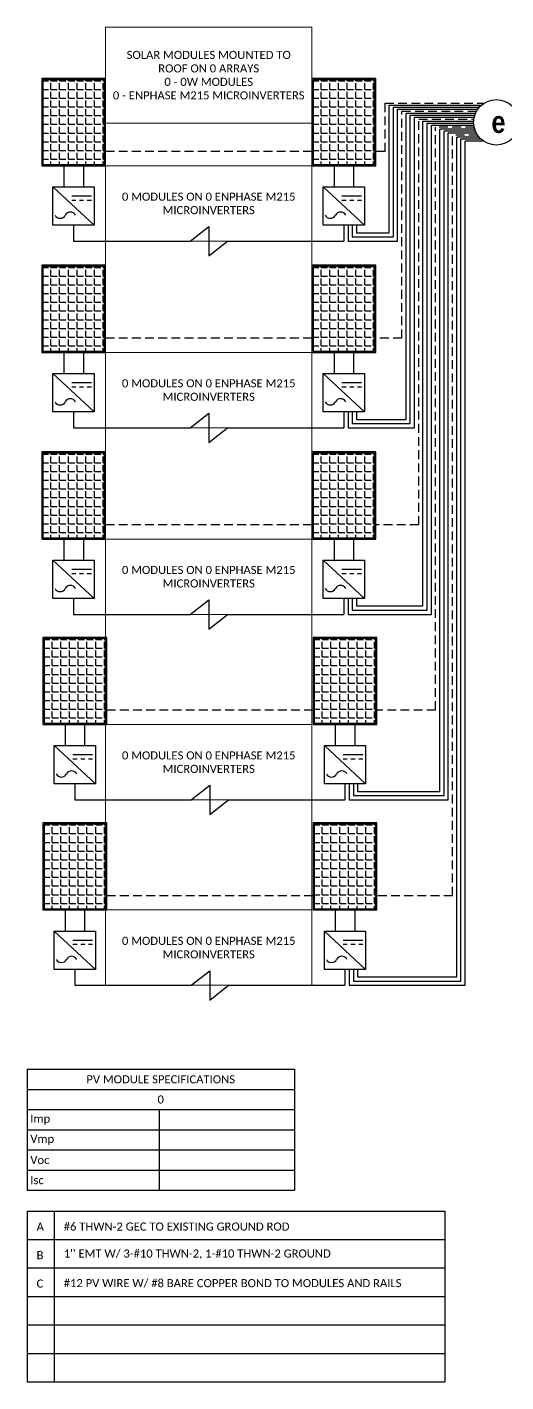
# Model space of a CAD drawing. Header units: feet. Extents: x 25383 to 25977, y 15295 to 15878.
# Drawn here: x 25383 to 25588, y 15295 to 15874 of the extents above; entities that cross this region are included whole.
import ezdxf

# ---------------------------------------------------------------- set-up
doc = ezdxf.new("R2010")
doc.units = ezdxf.units.FT
doc.header["$MEASUREMENT"] = 0
doc.linetypes.add('HIDDEN', pattern=[0.375, 0.25, -0.125])
for name, color, linetype in [('ONE LINE BLOCKS', 7, 'Continuous'), ('TEXT', 7, 'Continuous'), ('Z - TITLEBLOCK TXT', 7, 'Continuous')]:
    doc.layers.add(name, color=color, linetype=linetype)
doc.styles.add('ONE LINE TXT', font='techb___.ttf')
doc.styles.get("Standard").update_dxf_attribs({"font": 'simplex.shx'})

# ---------------------------------------------------------------- blocks, each defined once
blk = doc.blocks.new('*T7')
at = {"layer": 'Defpoints', "color": 8, "linetype": 'ByBlock', "lineweight": 0, "transparency": 16777216}
for p, q in [((0, 0), (88.16, 0)), ((0, 0), (0, -409.45)), ((88.16, 0), (88.16, -409.45)), ((0, -41.08), (88.16, -41.08)), ((0, -59.24), (88.16, -59.24)), ((0, -91.46), (88.16, -91.46)), ((0, -138.99), (88.16, -138.99)), ((0, -171.21), (88.16, -171.21)), ((0, -218.74), (88.16, -218.74)), ((0, -250.97), (88.16, -250.97)), ((0, -297.99), (88.16, -297.99)), ((0, -330.21), (88.16, -330.21)), ((0, -377.23), (88.16, -377.23)), ((0, -409.45), (88.16, -409.45))]:
    blk.add_line(p, q, dxfattribs=at)
at = {"color": 0, "linetype": 'Continuous', "transparency": 16777216, "char_height": 3.4544, "width": 83.574, "attachment_point": 5}
for s, insert in [('{\\fCalibri|b0|i0|c0;SOLAR MODULES MOUNTED TO ROOF ON 0 ARRAYS^J0 - 0W MODULES^J0 - ENPHASE M215 MICROINVERTERS', (44.08, -20.54)), ('{\\fCalibri|b0|i0|c0;', (44.08, -50.16)), ('{\\fCalibri|b0|i0|c0;0 MODULES ON 0 ENPHASE M215 MICROINVERTERS', (44.08, -75.35)), ('{\\fCalibri|b0|i0|c0;', (44.08, -115.23)), ('{\\fCalibri|b0|i0|c0;0 MODULES ON 0 ENPHASE M215 MICROINVERTERS', (44.08, -155.1)), ('{\\fCalibri|b0|i0|c0;', (44.08, -194.98)), ('{\\fCalibri|b0|i0|c0;0 MODULES ON 0 ENPHASE M215 MICROINVERTERS', (44.08, -234.86)), ('{\\fCalibri|b0|i0|c0;', (44.08, -274.48)), ('{\\fCalibri|b0|i0|c0;0 MODULES ON 0 ENPHASE M215 MICROINVERTERS', (44.08, -314.1)), ('{\\fCalibri|b0|i0|c0;', (44.08, -353.72)), ('{\\fCalibri|b0|i0|c0;0 MODULES ON 0 ENPHASE M215 MICROINVERTERS', (44.08, -393.34))]:
    blk.add_mtext(s, dxfattribs=dict(at, insert=insert))
blk = doc.blocks.new('*T5')
at = {"layer": 'Z - TITLEBLOCK TXT', "color": 0, "lineweight": -2, "transparency": 16777216}
for p, q in [((0, 0), (114.19, 0)), ((0, 0), (0, -51.69)), ((114.19, 0), (114.19, -51.69)), ((0, -8.62), (114.19, -8.62)), ((0, -17.23), (114.19, -17.23)), ((56.41, -17.23), (56.41, -51.69)), ((0, -25.85), (114.19, -25.85)), ((0, -34.46), (114.19, -34.46)), ((0, -43.08), (114.19, -43.08)), ((0, -51.69), (114.19, -51.69))]:
    blk.add_line(p, q, dxfattribs=at)
at = {"layer": 'Z - TITLEBLOCK TXT', "color": 0, "linetype": 'Continuous', "transparency": 16777216, "char_height": 3.4544}
for s, insert, width, attachment_point in [('{\\fCalibri|b0|i0|c0;PV MODULE SPECIFICATIONS', (57.09, -4.31), 111.433, 5), ('{\\fCalibri|b0|i0|c0;0', (57.09, -12.92), 111.433, 5), ('{\\fCalibri|b0|i0|c0;Imp', (1.38, -21.54), 53.6551, 4), ('{\\fCalibri|b0|i0|c0;', (57.78, -21.54), 55.0254, 4), ('{\\fCalibri|b0|i0|c0;Vmp', (1.38, -30.15), 53.6551, 4), ('{\\fCalibri|b0|i0|c0;', (57.78, -30.15), 55.0254, 4), ('{\\fCalibri|b0|i0|c0;Voc', (1.38, -38.77), 53.6551, 4), ('{\\fCalibri|b0|i0|c0;', (57.78, -38.77), 55.0254, 4), ('{\\fCalibri|b0|i0|c0;Isc', (1.38, -47.39), 53.6551, 4), ('{\\fCalibri|b0|i0|c0;', (57.78, -47.39), 55.0254, 4)]:
    blk.add_mtext(s, dxfattribs=dict(at, insert=insert, width=width, attachment_point=attachment_point))
blk = doc.blocks.new('*T6')
at = {"linetype": 'ByBlock', "lineweight": -2, "transparency": 16777216}
for p, q in [((0, 0), (178.52, 0)), ((0, 0), (0, -72.97)), ((11.58, 0), (11.58, -72.97)), ((178.52, 0), (178.52, -72.97)), ((0, -12.11), (178.52, -12.11)), ((0, -24.28), (178.52, -24.28)), ((0, -36.46), (178.52, -36.46)), ((0, -48.64), (178.52, -48.64)), ((0, -60.81), (178.52, -60.81)), ((0, -72.97), (178.52, -72.97))]:
    blk.add_line(p, q, dxfattribs=at)
at = {"color": 0, "linetype": 'Continuous', "transparency": 16777216, "char_height": 3.4544, "attachment_point": 7}
for s, insert, width in [('{\\fCalibri|b0|i0|c0;A', (4.06, -8.36), 3.4544), ('{\\fCalibri|b0|i0|c0;#6 THWN-2 GEC TO EXISTING GROUND ROD', (15.65, -8.36), 158.8095), ('{\\fCalibri|b0|i0|c0;B', (4.06, -20.53), 3.4544), ("{\\fCalibri|b0|i0|c0;1'' EMT W/ 3-#10 THWN-2, 1-#10 THWN-2 GROUND", (15.65, -20.53), 158.8095), ('{\\fCalibri|b0|i0|c0;#12 PV WIRE W/ #8 BARE COPPER BOND TO MODULES AND RAILS', (15.65, -32.71), 158.8095), ('{\\fCalibri|b0|i0|c0;C', (4.06, -32.71), 3.4544), ('{\\fCalibri|b0|i0|c0;', (4.06, -44.89), 3.4544), ('{\\fCalibri|b0|i0|c0;', (15.65, -44.89), 158.8095), ('{\\fCalibri|b0|i0|c0;', (4.06, -57.06), 3.4544), ('{\\fCalibri|b0|i0|c0;', (15.65, -57.06), 158.8095), ('{\\fCalibri|b0|i0|c0;', (4.06, -69.22), 3.4544), ('{\\fCalibri|b0|i0|c0;', (15.65, -69.22), 158.8095)]:
    blk.add_mtext(s, dxfattribs=dict(at, insert=insert, width=width))

msp = doc.modelspace()

# ---------------------------------------------------------------- hatches: boundary and pattern name
at = {"layer": 'ONE LINE BLOCKS', "linetype": 'Continuous'}
h = msp.add_hatch(dxfattribs=at)
h.set_pattern_fill('ANGLE', color=256, scale=13.54666)
h.set_pattern_definition([(0, (25452.8556, 3832.9497), (0, 3.7253315), [2.709332, -1.0159995]), (90, (25452.8556, 3832.9497), (-3.7253315, 2e-16), [2.709332, -1.0159995])])
h.paths.add_polyline_path([(25389.84, 15851.25), (25389.84, 15815.06), (25416.08, 15815.06), (25416.08, 15851.25)])
h = msp.add_hatch(dxfattribs=at)
h.set_pattern_fill('ANGLE', color=256, scale=13.54666)
h.set_pattern_definition([(0, (25568.2755, 3832.9497), (0, 3.7253315), [2.709332, -1.0159995]), (90, (25568.2755, 3832.9497), (-3.7253315, 2e-16), [2.709332, -1.0159995])])
h.paths.add_polyline_path([(25505.26, 15851.25), (25505.26, 15815.06), (25531.5, 15815.06), (25531.5, 15851.25)])
h = msp.add_hatch(dxfattribs=at)
h.set_pattern_fill('ANGLE', color=256, scale=13.54666)
h.set_pattern_definition([(0, (25452.8556, 3753.1965), (0, 3.7253315), [2.709332, -1.0159995]), (90, (25452.8556, 3753.1965), (-3.7253315, 2e-16), [2.709332, -1.0159995])])
h.paths.add_polyline_path([(25389.84, 15771.49), (25389.84, 15735.31), (25416.08, 15735.31), (25416.08, 15771.49)])
h = msp.add_hatch(dxfattribs=at)
h.set_pattern_fill('ANGLE', color=256, scale=13.54666)
h.set_pattern_definition([(0, (25568.2755, 3753.1965), (0, 3.7253315), [2.709332, -1.0159995]), (90, (25568.2755, 3753.1965), (-3.7253315, 2e-16), [2.709332, -1.0159995])])
h.paths.add_polyline_path([(25505.26, 15771.49), (25505.26, 15735.31), (25531.5, 15735.31), (25531.5, 15771.49)])
h = msp.add_hatch(dxfattribs=at)
h.set_pattern_fill('ANGLE', color=256, scale=13.54666)
h.set_pattern_definition([(0, (25452.8556, 3673.4434), (0, 3.7253315), [2.709332, -1.0159995]), (90, (25452.8556, 3673.4434), (-3.7253315, 2e-16), [2.709332, -1.0159995])])
h.paths.add_polyline_path([(25389.84, 15691.74), (25389.84, 15655.56), (25416.08, 15655.56), (25416.08, 15691.74)])
h = msp.add_hatch(dxfattribs=at)
h.set_pattern_fill('ANGLE', color=256, scale=13.54666)
h.set_pattern_definition([(0, (25568.2755, 3673.4434), (0, 3.7253315), [2.709332, -1.0159995]), (90, (25568.2755, 3673.4434), (-3.7253315, 2e-16), [2.709332, -1.0159995])])
h.paths.add_polyline_path([(25505.26, 15691.74), (25505.26, 15655.56), (25531.5, 15655.56), (25531.5, 15691.74)])
h = msp.add_hatch(dxfattribs=at)
h.set_pattern_fill('ANGLE', color=256, scale=13.54666)
h.set_pattern_definition([(0, (25453.3646, 3594.1993), (0, 3.7253315), [2.709332, -1.0159995]), (90, (25453.3646, 3594.1993), (-3.7253315, 2e-16), [2.709332, -1.0159995])])
h.paths.add_polyline_path([(25390.35, 15612.5), (25390.35, 15576.31), (25416.59, 15576.31), (25416.59, 15612.5)])
h = msp.add_hatch(dxfattribs=at)
h.set_pattern_fill('ANGLE', color=256, scale=13.54666)
h.set_pattern_definition([(0, (25568.7845, 3594.1993), (0, 3.7253315), [2.709332, -1.0159995]), (90, (25568.7845, 3594.1993), (-3.7253315, 2e-16), [2.709332, -1.0159995])])
h.paths.add_polyline_path([(25505.77, 15612.5), (25505.77, 15576.31), (25532.01, 15576.31), (25532.01, 15612.5)])
h = msp.add_hatch(dxfattribs=at)
h.set_pattern_fill('ANGLE', color=256, scale=13.54666)
h.set_pattern_definition([(0, (25453.3646, 3514.9552), (0, 3.7253315), [2.709332, -1.0159995]), (90, (25453.3646, 3514.9552), (-3.7253315, 2e-16), [2.709332, -1.0159995])])
h.paths.add_polyline_path([(25390.35, 15533.25), (25390.35, 15497.07), (25416.59, 15497.07), (25416.59, 15533.25)])
h = msp.add_hatch(dxfattribs=at)
h.set_pattern_fill('ANGLE', color=256, scale=13.54666)
h.set_pattern_definition([(0, (25568.7845, 3514.9552), (0, 3.7253315), [2.709332, -1.0159995]), (90, (25568.7845, 3514.9552), (-3.7253315, 2e-16), [2.709332, -1.0159995])])
h.paths.add_polyline_path([(25505.77, 15533.25), (25505.77, 15497.07), (25532.01, 15497.07), (25532.01, 15533.25)])

# ---------------------------------------------------------------- linework, layer by layer
at = {"color": 253, "linetype": 'Continuous'}
for p, q in [((25537.78, 15785.94), (25537.78, 15840.48)), ((25537.78, 15840.48), (25577.24, 15840.48)), ((25544.99, 15837.04), (25574.69, 15837.04)), ((25544.99, 15706.18), (25544.99, 15837.04)), ((25552.2, 15833.6), (25573.87, 15833.6)), ((25552.2, 15626.43), (25552.2, 15833.6)), ((25574.32, 15830.16), (25559.41, 15830.16)), ((25559.41, 15547.19), (25559.41, 15830.16)), ((25566.62, 15467.94), (25566.62, 15826.71)), ((25576.27, 15826.71), (25566.62, 15826.71)), ((25523.79, 15785.94), (25537.78, 15785.94)), ((25523.79, 15706.18), (25544.99, 15706.18)), ((25523.79, 15626.43), (25552.2, 15626.43)), ((25524.3, 15547.19), (25559.41, 15547.19)), ((25524.3, 15467.94), (25566.62, 15467.94))]:
    msp.add_line(p, q, dxfattribs=at)
at = {"color": 10, "linetype": 'Continuous'}
for p, q in [((25539.59, 15784.14), (25539.59, 15839.62)), ((25539.59, 15839.62), (25576.36, 15839.62)), ((25546.8, 15836.18), (25574.35, 15836.18)), ((25546.8, 15704.38), (25546.8, 15836.18)), ((25554, 15832.74), (25573.87, 15832.74)), ((25554, 15624.63), (25554, 15832.74)), ((25574.64, 15829.29), (25561.21, 15829.29)), ((25561.21, 15545.39), (25561.21, 15829.29)), ((25568.42, 15466.14), (25568.42, 15825.85)), ((25577.12, 15825.85), (25568.42, 15825.85)), ((25521.99, 15784.14), (25539.59, 15784.14)), ((25521.99, 15704.38), (25546.8, 15704.38)), ((25521.99, 15624.63), (25554, 15624.63)), ((25522.5, 15545.39), (25561.21, 15545.39)), ((25522.5, 15466.14), (25568.42, 15466.14))]:
    msp.add_line(p, q, dxfattribs=at)
at = {"linetype": 'Continuous'}
for p, q in [((25541.39, 15782.33), (25541.39, 15838.76)), ((25541.39, 15838.76), (25575.67, 15838.76)), ((25548.6, 15835.32), (25574.11, 15835.32)), ((25548.6, 15702.58), (25548.6, 15835.32)), ((25555.81, 15831.88), (25573.94, 15831.88)), ((25555.81, 15622.83), (25555.81, 15831.88)), ((25575.06, 15828.43), (25563.01, 15828.43)), ((25563.01, 15543.58), (25563.01, 15828.43)), ((25570.22, 15464.34), (25570.22, 15824.99)), ((25578.24, 15824.99), (25570.22, 15824.99)), ((25398.81, 15814.55), (25398.81, 15805.54)), ((25407.12, 15814.55), (25407.12, 15805.54)), ((25514.23, 15814.55), (25514.23, 15805.54)), ((25522.54, 15814.55), (25522.54, 15805.54)), ((25394.14, 15805.54), (25411.79, 15805.54)), ((25394.14, 15789.15), (25394.14, 15805.54)), ((25394.14, 15805.54), (25411.79, 15789.15)), ((25411.79, 15805.54), (25411.79, 15789.15)), ((25509.56, 15805.54), (25527.21, 15805.54)), ((25509.56, 15789.15), (25509.56, 15805.54)), ((25509.56, 15805.54), (25527.21, 15789.15)), ((25527.21, 15805.54), (25527.21, 15789.15)), ((25411.79, 15789.15), (25394.14, 15789.15)), ((25527.21, 15789.15), (25509.56, 15789.15)), ((25520.19, 15782.33), (25541.39, 15782.33)), ((25398.81, 15734.8), (25398.81, 15725.79)), ((25407.12, 15734.8), (25407.12, 15725.79)), ((25514.23, 15734.8), (25514.23, 15725.79)), ((25522.54, 15734.8), (25522.54, 15725.79)), ((25394.14, 15725.79), (25411.79, 15725.79)), ((25394.14, 15709.4), (25394.14, 15725.79)), ((25394.14, 15725.79), (25411.79, 15709.4)), ((25411.79, 15725.79), (25411.79, 15709.4)), ((25509.56, 15725.79), (25527.21, 15725.79)), ((25509.56, 15709.4), (25509.56, 15725.79)), ((25509.56, 15725.79), (25527.21, 15709.4)), ((25527.21, 15725.79), (25527.21, 15709.4)), ((25411.79, 15709.4), (25394.14, 15709.4)), ((25527.21, 15709.4), (25509.56, 15709.4)), ((25520.19, 15702.58), (25548.6, 15702.58)), ((25398.81, 15655.05), (25398.81, 15646.04)), ((25407.12, 15655.05), (25407.12, 15646.04)), ((25514.23, 15655.05), (25514.23, 15646.04)), ((25522.54, 15655.05), (25522.54, 15646.04)), ((25394.14, 15646.04), (25411.79, 15646.04)), ((25394.14, 15629.65), (25394.14, 15646.04)), ((25394.14, 15646.04), (25411.79, 15629.65)), ((25411.79, 15646.04), (25411.79, 15629.65)), ((25509.56, 15646.04), (25527.21, 15646.04)), ((25509.56, 15629.65), (25509.56, 15646.04)), ((25509.56, 15646.04), (25527.21, 15629.65)), ((25527.21, 15646.04), (25527.21, 15629.65)), ((25411.79, 15629.65), (25394.14, 15629.65)), ((25527.21, 15629.65), (25509.56, 15629.65)), ((25520.19, 15622.83), (25555.81, 15622.83)), ((25399.32, 15575.8), (25399.32, 15566.79)), ((25407.62, 15575.8), (25407.62, 15566.79)), ((25514.74, 15575.8), (25514.74, 15566.79)), ((25523.04, 15575.8), (25523.04, 15566.79)), ((25394.65, 15566.79), (25412.29, 15566.79)), ((25394.65, 15550.4), (25394.65, 15566.79)), ((25394.65, 15566.79), (25412.29, 15550.4)), ((25412.29, 15566.79), (25412.29, 15550.4)), ((25510.07, 15566.79), (25527.71, 15566.79)), ((25510.07, 15550.4), (25510.07, 15566.79)), ((25510.07, 15566.79), (25527.71, 15550.4)), ((25527.71, 15566.79), (25527.71, 15550.4)), ((25412.29, 15550.4), (25394.65, 15550.4)), ((25527.71, 15550.4), (25510.07, 15550.4)), ((25520.69, 15543.58), (25563.01, 15543.58)), ((25399.32, 15496.56), (25399.32, 15487.55)), ((25407.62, 15496.56), (25407.62, 15487.55)), ((25514.74, 15496.56), (25514.74, 15487.55)), ((25523.04, 15496.56), (25523.04, 15487.55)), ((25394.65, 15487.55), (25412.29, 15487.55)), ((25394.65, 15471.16), (25394.65, 15487.55)), ((25394.65, 15487.55), (25412.29, 15471.16)), ((25412.29, 15487.55), (25412.29, 15471.16)), ((25510.07, 15487.55), (25527.71, 15487.55)), ((25510.07, 15471.16), (25510.07, 15487.55)), ((25510.07, 15487.55), (25527.71, 15471.16)), ((25527.71, 15487.55), (25527.71, 15471.16)), ((25412.29, 15471.16), (25394.65, 15471.16)), ((25527.71, 15471.16), (25510.07, 15471.16)), ((25520.69, 15464.34), (25570.22, 15464.34))]:
    msp.add_line(p, q, dxfattribs=at)
at = {"linetype": 'Continuous', "flags": 128}
for points in [[(25389.34, 15851.76), (25389.34, 15814.55), (25416.59, 15814.55), (25416.59, 15851.76), (25389.34, 15851.76)], [(25504.76, 15851.76), (25504.76, 15814.55), (25532.01, 15814.55), (25532.01, 15851.76), (25504.76, 15851.76)], [(25389.34, 15772), (25389.34, 15734.8), (25416.59, 15734.8), (25416.59, 15772), (25389.34, 15772)], [(25504.76, 15772), (25504.76, 15734.8), (25532.01, 15734.8), (25532.01, 15772), (25504.76, 15772)], [(25389.34, 15692.25), (25389.34, 15655.05), (25416.59, 15655.05), (25416.59, 15692.25), (25389.34, 15692.25)], [(25504.76, 15692.25), (25504.76, 15655.05), (25532.01, 15655.05), (25532.01, 15692.25), (25504.76, 15692.25)], [(25389.84, 15613.01), (25389.84, 15575.8), (25417.1, 15575.8), (25417.1, 15613.01), (25389.84, 15613.01)], [(25505.26, 15613.01), (25505.26, 15575.8), (25532.52, 15575.8), (25532.52, 15613.01), (25505.26, 15613.01)], [(25389.84, 15533.76), (25389.84, 15496.56), (25417.1, 15496.56), (25417.1, 15533.76), (25389.84, 15533.76)], [(25505.26, 15533.76), (25505.26, 15496.56), (25532.52, 15496.56), (25532.52, 15533.76), (25505.26, 15533.76)]]:
    msp.add_lwpolyline(points, dxfattribs=at)
for points in [[(25389.84, 15851.25), (25389.84, 15815.06), (25416.08, 15815.06), (25416.08, 15851.25)], [(25505.26, 15851.25), (25505.26, 15815.06), (25531.5, 15815.06), (25531.5, 15851.25)], [(25389.84, 15771.49), (25389.84, 15735.31), (25416.08, 15735.31), (25416.08, 15771.49)], [(25505.26, 15771.49), (25505.26, 15735.31), (25531.5, 15735.31), (25531.5, 15771.49)], [(25389.84, 15691.74), (25389.84, 15655.56), (25416.08, 15655.56), (25416.08, 15691.74)], [(25505.26, 15691.74), (25505.26, 15655.56), (25531.5, 15655.56), (25531.5, 15691.74)], [(25390.35, 15612.5), (25390.35, 15576.31), (25416.59, 15576.31), (25416.59, 15612.5)], [(25505.77, 15612.5), (25505.77, 15576.31), (25532.01, 15576.31), (25532.01, 15612.5)], [(25390.35, 15533.25), (25390.35, 15497.07), (25416.59, 15497.07), (25416.59, 15533.25)], [(25505.77, 15533.25), (25505.77, 15497.07), (25532.01, 15497.07), (25532.01, 15533.25)]]:
    msp.add_lwpolyline(points, close=True, dxfattribs=at)
at = {"color": 7, "linetype": 'Continuous'}
msp.add_circle((25583.57, 15833.11), 9.72, dxfattribs=at)
at = {"layer": 'TEXT', "color": 92, "linetype": 'HIDDEN', "ltscale": 15}
for p, q in [((25535.98, 15820.6), (25535.98, 15841.34)), ((25535.98, 15841.34), (25578.41, 15841.34)), ((25543.19, 15837.9), (25575.12, 15837.9)), ((25543.19, 15740.85), (25543.19, 15837.9)), ((25550.4, 15834.46), (25573.95, 15834.46)), ((25550.4, 15661.1), (25550.4, 15834.46)), ((25574.09, 15831.02), (25557.61, 15831.02)), ((25557.61, 15581.95), (25557.61, 15831.02)), ((25564.82, 15502.7), (25564.82, 15827.57)), ((25575.59, 15827.57), (25564.82, 15827.57)), ((25535.98, 15820.6), (25532.01, 15820.6)), ((25543.19, 15740.85), (25532.01, 15740.85)), ((25550.4, 15661.1), (25532.01, 15661.1)), ((25557.61, 15581.85), (25532.52, 15581.85)), ((25564.82, 15502.61), (25532.52, 15502.61))]:
    msp.add_line(p, q, dxfattribs=at)
at = {"layer": 'TEXT', "color": 92, "linetype": 'HIDDEN', "ltscale": 15, "flags": 128}
for points in [[(25504.76, 15820.6), (25416.59, 15820.6)], [(25504.76, 15740.85), (25416.59, 15740.85)], [(25504.76, 15661.1), (25416.59, 15661.1)], [(25505.26, 15581.85), (25417.1, 15581.85)], [(25505.26, 15502.61), (25417.1, 15502.61)]]:
    msp.add_lwpolyline(points, dxfattribs=at)
at = {"layer": 'Z - TITLEBLOCK TXT', "color": 7, "linetype": 'Continuous'}
for p, q in [((25410.56, 15801.55), (25402.17, 15801.55)), ((25403.92, 15799.74), (25402.17, 15799.74)), ((25407.24, 15799.74), (25405.49, 15799.74)), ((25410.56, 15799.74), (25408.81, 15799.74)), ((25525.98, 15801.55), (25517.59, 15801.55)), ((25519.34, 15799.74), (25517.59, 15799.74)), ((25522.66, 15799.74), (25520.91, 15799.74)), ((25525.98, 15799.74), (25524.23, 15799.74)), ((25452.72, 15782.33), (25460.67, 15788.6)), ((25460.67, 15788.6), (25460.67, 15776.07)), ((25460.67, 15776.07), (25468.63, 15782.33)), ((25410.56, 15721.8), (25402.17, 15721.8)), ((25403.92, 15719.98), (25402.17, 15719.98)), ((25407.24, 15719.98), (25405.49, 15719.98)), ((25410.56, 15719.98), (25408.81, 15719.98)), ((25525.98, 15721.8), (25517.59, 15721.8)), ((25519.34, 15719.98), (25517.59, 15719.98)), ((25522.66, 15719.98), (25520.91, 15719.98)), ((25525.98, 15719.98), (25524.23, 15719.98)), ((25452.72, 15702.58), (25460.67, 15708.84)), ((25460.67, 15708.84), (25460.67, 15696.32)), ((25460.67, 15696.32), (25468.63, 15702.58)), ((25410.56, 15642.04), (25402.17, 15642.04)), ((25403.92, 15640.23), (25402.17, 15640.23)), ((25407.24, 15640.23), (25405.49, 15640.23)), ((25410.56, 15640.23), (25408.81, 15640.23)), ((25525.98, 15642.04), (25517.59, 15642.04)), ((25519.34, 15640.23), (25517.59, 15640.23)), ((25522.66, 15640.23), (25520.91, 15640.23)), ((25525.98, 15640.23), (25524.23, 15640.23)), ((25452.72, 15622.83), (25460.67, 15629.09)), ((25460.67, 15629.09), (25460.67, 15616.56)), ((25460.67, 15616.56), (25468.63, 15622.83)), ((25411.07, 15562.8), (25402.68, 15562.8)), ((25526.49, 15562.8), (25518.1, 15562.8)), ((25404.43, 15560.99), (25402.68, 15560.99)), ((25407.75, 15560.99), (25406, 15560.99)), ((25411.07, 15560.99), (25409.32, 15560.99)), ((25519.85, 15560.99), (25518.1, 15560.99)), ((25523.17, 15560.99), (25521.42, 15560.99)), ((25526.49, 15560.99), (25524.74, 15560.99)), ((25453.23, 15543.58), (25461.18, 15549.85)), ((25461.18, 15549.85), (25461.18, 15537.32)), ((25461.18, 15537.32), (25469.14, 15543.58)), ((25411.07, 15483.56), (25402.68, 15483.56)), ((25404.43, 15481.74), (25402.68, 15481.74)), ((25407.75, 15481.74), (25406, 15481.74)), ((25411.07, 15481.74), (25409.32, 15481.74)), ((25526.49, 15483.56), (25518.1, 15483.56)), ((25519.85, 15481.74), (25518.1, 15481.74)), ((25523.17, 15481.74), (25521.42, 15481.74)), ((25526.49, 15481.74), (25524.74, 15481.74)), ((25453.23, 15464.34), (25461.18, 15470.6)), ((25461.18, 15470.6), (25461.18, 15458.07)), ((25461.18, 15458.07), (25469.14, 15464.34))]:
    msp.add_line(p, q, dxfattribs=at)
at = {"layer": 'Z - TITLEBLOCK TXT', "linetype": 'Continuous', "flags": 128}
for points in [[(25402.96, 15789.15), (25402.96, 15782.33)], [(25518.38, 15789.15), (25518.38, 15782.33)], [(25520.19, 15789.15), (25520.19, 15782.33)], [(25402.96, 15782.33), (25452.72, 15782.33)], [(25468.63, 15782.33), (25518.38, 15782.33)], [(25402.96, 15709.4), (25402.96, 15702.58)], [(25518.38, 15709.4), (25518.38, 15702.58)], [(25520.19, 15709.4), (25520.19, 15702.58)], [(25402.96, 15702.58), (25452.72, 15702.58)], [(25468.63, 15702.58), (25518.38, 15702.58)], [(25402.96, 15629.65), (25402.96, 15622.83)], [(25518.38, 15629.65), (25518.38, 15622.83)], [(25520.19, 15629.65), (25520.19, 15622.83)], [(25402.96, 15622.83), (25452.72, 15622.83)], [(25468.63, 15622.83), (25518.38, 15622.83)], [(25403.47, 15550.4), (25403.47, 15543.58)], [(25518.89, 15550.4), (25518.89, 15543.58)], [(25520.69, 15550.4), (25520.69, 15543.58)], [(25403.47, 15543.58), (25453.23, 15543.58)], [(25469.14, 15543.58), (25518.89, 15543.58)], [(25403.47, 15471.16), (25403.47, 15464.34)], [(25518.89, 15471.16), (25518.89, 15464.34)], [(25520.69, 15471.16), (25520.69, 15464.34)], [(25403.47, 15464.34), (25453.23, 15464.34)], [(25469.14, 15464.34), (25518.89, 15464.34)]]:
    msp.add_lwpolyline(points, dxfattribs=at)
at = {"layer": 'Z - TITLEBLOCK TXT', "color": 10, "linetype": 'Continuous', "flags": 128}
for points in [[(25521.99, 15789.15), (25521.99, 15784.14)], [(25521.99, 15709.4), (25521.99, 15704.38)], [(25521.99, 15629.65), (25521.99, 15624.63)], [(25522.5, 15550.4), (25522.5, 15545.39)], [(25522.5, 15471.16), (25522.5, 15466.14)]]:
    msp.add_lwpolyline(points, dxfattribs=at)
at = {"layer": 'Z - TITLEBLOCK TXT', "color": 253, "linetype": 'Continuous', "flags": 128}
for points in [[(25523.79, 15789.15), (25523.79, 15785.94)], [(25523.79, 15709.4), (25523.79, 15706.18)], [(25523.79, 15629.65), (25523.79, 15626.43)], [(25524.3, 15550.4), (25524.3, 15547.19)], [(25524.3, 15471.16), (25524.3, 15467.94)]]:
    msp.add_lwpolyline(points, dxfattribs=at)
at = {"layer": 'Z - TITLEBLOCK TXT', "linetype": 'Continuous'}
for centre, start, end in [((25397.21, 15794.56), 207.66392, 332.33608), ((25401.59, 15792.26), 27.66392, 152.33608), ((25512.62, 15794.56), 207.66392, 332.33608), ((25517.01, 15792.26), 27.66392, 152.33608), ((25397.21, 15714.81), 207.66392, 332.33608), ((25401.59, 15712.51), 27.66392, 152.33608), ((25512.62, 15714.81), 207.66392, 332.33608), ((25517.01, 15712.51), 27.66392, 152.33608), ((25397.21, 15635.05), 207.66392, 332.33608), ((25401.59, 15632.75), 27.66392, 152.33608), ((25512.62, 15635.05), 207.66392, 332.33608), ((25517.01, 15632.75), 27.66392, 152.33608), ((25402.1, 15553.51), 27.66392, 152.33608), ((25517.52, 15553.51), 27.66392, 152.33608), ((25397.71, 15555.81), 207.66392, 332.33608), ((25513.13, 15555.81), 207.66392, 332.33608), ((25397.71, 15476.57), 207.66392, 332.33608), ((25402.1, 15474.27), 27.66392, 152.33608), ((25513.13, 15476.57), 207.66392, 332.33608), ((25517.52, 15474.27), 27.66392, 152.33608)]:
    msp.add_arc(centre, 2.48, start, end, dxfattribs=at)

# ---------------------------------------------------------------- block references
for name, p in [('*T7', (25416.59, 15873.79)), ('*T5', (25383.08, 15428.47)), ('*T6', (25383.08, 15367.85))]:
    msp.add_blockref(name, p)

# ---------------------------------------------------------------- texts
at = {"layer": 'Z - TITLEBLOCK TXT', "color": 1, "linetype": 'Continuous', "insert": (25581.46, 15837.95), "char_height": 9.3833, "attachment_point": 1, "style": 'ONE LINE TXT'}
msp.add_mtext_dynamic_manual_height_columns('{\\W1;\\C256;e}', width=0.1385, gutter_width=2.13, heights=[0], dxfattribs=at)

doc.saveas('drawing.dxf')
